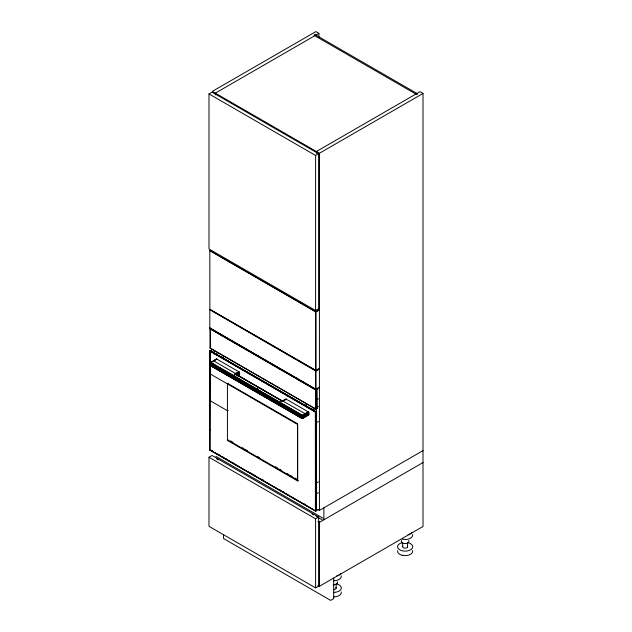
<?xml version="1.0" encoding="UTF-8"?>
<svg xmlns="http://www.w3.org/2000/svg" width="632" height="632" viewBox="0 0 632 632"><rect width="100%" height="100%" fill="white"/><g stroke="black" fill="none" stroke-linecap="round" stroke-linejoin="round"><path stroke-width="0.95" d="M210.156 347.734L210.29 348.287L315.968 409.252L315.953 389.415L209.777 327.937L315.763 389.233L315.795 370.976L319.271 369.025L315.755 371.11L315.842 389.209L319.294 387.187M318.378 388.656L315.66 389.912L210.156 329.003L210.29 328.45L210.29 348.287M210.148 449.455L209.611 449.771L315.771 511.059L315.771 411.835L209.785 350.649L209.785 450.079L315.415 511.059L316.087 510.774L316.087 411.653L209.966 350.547L209.611 449.771L212.85 451.224M214.114 354.046L214.114 350.27M306.038 406.178L306.038 403.342M314.175 410.871L314.175 408.043M318.378 509.55L316.514 510.632L316.514 408.446M279.85 405.389C276.927 401.999 283.989 400.451 286.296 399.179L308.219 411.835C309.103 412.348 309.388 415.248 308.219 415.019M211.072 365.675C209.911 366.315 209.808 360.746 210.622 365.762L301.922 418.479C303.621 419.095 303.344 415.832 302.373 415.208L211.072 362.492L210.306 362.744L210.472 363.534L301.78 416.243L302.981 416.243L308.827 412.87M308.787 412.546L302.657 416.061L301.812 415.919L210.211 362.95L210.804 362.689L302.112 415.406L302.602 415.769L302.681 418.171L301.922 418.479L302.112 415.406L308.219 411.835M308.479 412.032L302.151 415.769L302.151 418.566L302.373 415.903L210.322 362.752L216.65 359.008L238.857 371.766C239.757 372.288 240.097 375.258 238.857 374.95M319.294 368.464L315.763 370.494L315.755 311.845L319.207 309.743M315.842 370.447L209.808 309.332L315.842 370.486L315.834 311.742L209.792 250.612L315.708 311.868L319.294 309.901M283.128 400.577L283.033 400.98L286.296 399.179M315.842 371.055L209.903 309.783M210.472 363.534L211.072 362.492L216.91 359.118M308.835 413.873L302.989 417.238L301.788 417.246L210.488 364.53L210.622 362.405L216.65 359.008M283.555 400.759L285.846 399.092M216.318 359.466L216.468 359.031M209.832 250.588L209.863 309.356M213.134 361.299L213.735 360.951L235.246 373.354L236.645 374.871L282.006 400.98L236.139 374.452M210.029 328.893L210.29 328.45M210.251 363.361L210.804 362.389M317.343 408.343L315.692 409.141L315.66 389.912L317.051 388.783L317.343 408.343L316.111 409.196L210.156 348.066L210.148 328.561L315.787 389.541L317.217 388.909M210.306 362.744L210.488 364.53M213.513 451.88L209.911 449.526L209.966 350.547L316.126 411.835L315.352 412.08L209.729 351.092L209.966 350.681M227.425 361.307L228.081 360.935M262.541 381.586L263.196 381.207M262.541 480.399L263.196 480.02M297.656 401.857L298.312 401.478M315.589 411.669L315.637 511.083L316.126 510.648L315.415 511.059L315.352 412.08L315.953 411.527L316.008 510.782L315.352 510.885M315.866 311.781L319.271 309.814M210.172 364.98C211.57 365.47 209.255 365.004 210.804 365.786M233.595 378.679C231.209 377.367 234.733 374.215 236.139 373.433L238.857 371.766M235.918 373.947L236.929 374.942L236.929 374.349L239.457 372.809M316.237 408.975L315.882 409.196L315.953 389.415L316.237 408.975L315.66 408.975M209.816 309.949L209.816 327.961M281.485 400.759L280.924 400.435L282.52 401.051M210.511 364.956L210.211 365.217L302.823 418.479M316.008 411.701L315.415 411.835L209.658 350.776M208.987 93.923L212.028 92.169L318.631 153.718L318.631 308.779L315.597 310.533L208.987 248.984L208.987 93.923L315.597 155.472L318.631 153.718M318.899 37.296L318.899 33.354L215.33 93.149L215.33 94.903M318.899 33.354L315.866 31.6L212.297 91.395L319.437 153.252L423.013 93.457L423.013 526.48L319.437 586.275L317.92 585.398M239.117 371.964L236.487 373.575L236.487 374.405L281.453 400.475M239.307 372.201L236.731 373.773L237.261 374.966L235.246 374.547L235.246 373.354L236.668 373.03L237.316 375.053L239.457 373.82M239.417 372.485L236.874 374.026L236.795 374.642M237.316 375.843L239.457 374.602M237.869 375.866L239.417 374.887M227.425 383.94L228.081 383.561M228.081 410.334L227.425 410.713L209.611 400.364L210.148 400.056M283.586 400.483L286.027 399.068M297.561 480.225L297.561 423.756L227.425 383.269L227.425 440.409L228.081 440.03M317.311 389.075L315.692 389.715L210.148 328.561M208.987 457.244L212.028 455.49L318.631 517.047L318.631 586.117L315.597 587.871L208.987 526.322L208.987 457.244L315.597 518.793L318.631 517.047M317.138 399.543L318.378 398.824M317.138 407.142L318.378 406.423M302.373 415.903L308.669 412.269M308.827 414.663L302.112 418.495L210.511 365.612L210.251 364.806M308.787 414.947L302.373 418.582M316.514 422.611L318.378 421.536M262.541 460.681L263.196 460.301M227.425 440.409L297.656 480.952L298.312 480.581L227.425 439.73M316.514 482.967L318.378 481.892M298.075 500.702L297.656 500.67M316.514 493.774L318.378 492.699M317.92 509.518L319.437 510.395L423.013 450.6M423.013 462.553L319.437 522.356L317.92 521.479M215.544 354.402L217.108 353.588M310.367 409.141L311.932 408.335M281.627 400.743L284.108 400.435L283.57 401.249L281.501 401.249L280.924 400.435M302.981 418.036L301.78 418.036M256.718 392.03C254.617 391.453 257.208 386.555 259.357 387.724M302.941 418.321L301.812 418.321M210.148 350.649L209.729 351.092M210.148 373.275L209.611 373.583L297.656 424.491L297.656 480.952M210.148 429.744L209.729 430.187M210.148 449.715L209.729 449.628M283.057 400.704L281.169 400.317M281.793 400.585L283.405 400.743M402.228 555.299L404.148 555.599A7.6 4.385 0 0 0 412.68 550.677M318.955 309.159L317.327 309.901L318.994 309.546M315.352 434.705L316.008 434.326M315.352 461.478L316.008 461.107M315.352 491.175L316.008 490.795M282.52 400.87L305.043 413.668C305.92 414.181 306.212 417.081 305.043 416.851M236.139 373.433L236.929 374.349M423.013 93.457L419.972 91.703L316.403 151.506L316.403 153.473M230.498 440.891L233.034 442.353M242.34 447.733L244.039 448.704M245.73 449.684L247.42 450.663M257.572 456.525L259.27 457.497M275.347 466.779L277.882 468.249M279.573 469.228L281.272 470.2M287.189 473.621L288.887 474.6M290.578 475.572L292.268 476.552M294.804 478.021L296.503 478.993M217.906 454.147L220.434 455.601M222.124 456.581L223.807 457.552M225.49 458.524L227.18 459.496M233.034 462.877L234.709 463.841M250.596 473.013L252.271 473.984M253.938 474.948L255.612 475.912M261.466 479.293L263.133 480.257M279.02 489.429L280.695 490.393M282.37 491.356L284.037 492.328M304.15 503.941L305.841 504.913M215.204 452.852L227.844 460.151L227.425 460.12M228.681 460.633L313.243 509.463M215.868 456.367L323.007 518.232M216.673 458.895L218.372 459.883M311.916 513.887L313.614 514.867M316.166 516.336L322.115 519.773M315.771 411.558L316.008 411.969M407.577 542.469L407.577 546.933M402.663 542.975L402.663 546.554M336.153 583.707L336.153 588.171M333.72 578.027L333.72 598.646L330.686 600.4L223.546 538.543L223.546 534.617M323.9 507.82L323.9 519.773M319.437 153.252L319.437 510.395M319.437 521.321L319.437 586.275M315.597 155.472L315.597 310.533M315.597 518.793L315.597 587.871M223.136 355.484L223.136 358.312M211.388 348.698L211.388 351.526M408.027 542.675A7.624 4.4 0 0 1 411.179 549.413A7.624 4.4 0 0 1 399.084 549.429A7.624 4.4 0 0 1 402.189 542.683M407.411 546.198A2.473 1.43 0 0 1 405.12 548.173A2.473 1.43 0 0 1 402.837 546.19M408.643 540.542A3.808 2.196 0 0 1 405.112 543.583A3.808 2.196 0 0 1 401.604 540.534M412.68 534.553A7.624 4.4 0 0 1 402.221 539.183M402.284 555.331A7.6 4.385 0 0 1 397.615 550.701M412.159 532.31A7.624 4.4 0 0 1 408.051 534.68M336.595 583.913A7.624 4.4 0 0 1 341.138 588.921A7.624 4.4 0 0 1 333.38 592.374M335.979 587.436A2.473 1.43 0 0 1 333.38 589.395M337.219 581.788A3.808 2.196 0 0 1 333.206 584.805M341.248 575.792A7.624 4.4 0 0 1 333.38 580.753M341.248 591.915A7.6 4.385 0 0 1 333.38 596.885M340.727 573.548A7.624 4.4 0 0 1 336.627 575.918M315.06 34.642L313.993 35.258L416.67 94.539L417.744 93.923L315.06 34.642"/></g></svg>
